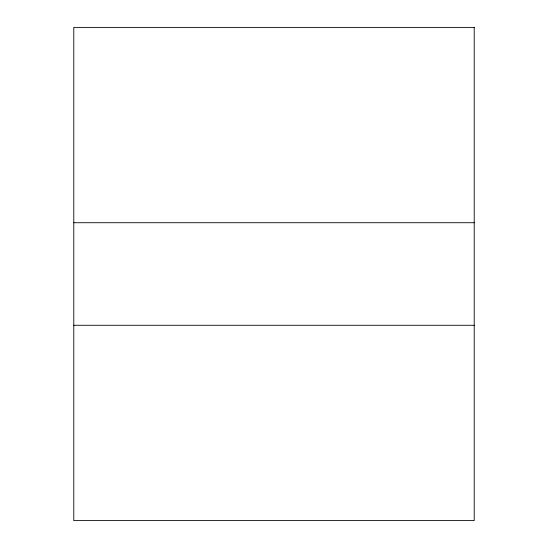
<?xml version="1.0" encoding="UTF-8"?>
<svg xmlns="http://www.w3.org/2000/svg" width="548" height="548" viewBox="0 0 548 548"><rect width="100%" height="100%" fill="white"/><g stroke="black" fill="none" stroke-linecap="round" stroke-linejoin="round"><path stroke-width="0.82" d="M73.788 222.728L474.212 222.728M73.788 325.272L474.212 325.272M474.212 27.4L73.788 27.4L73.788 520.6L474.212 520.6L474.212 27.4"/></g></svg>
